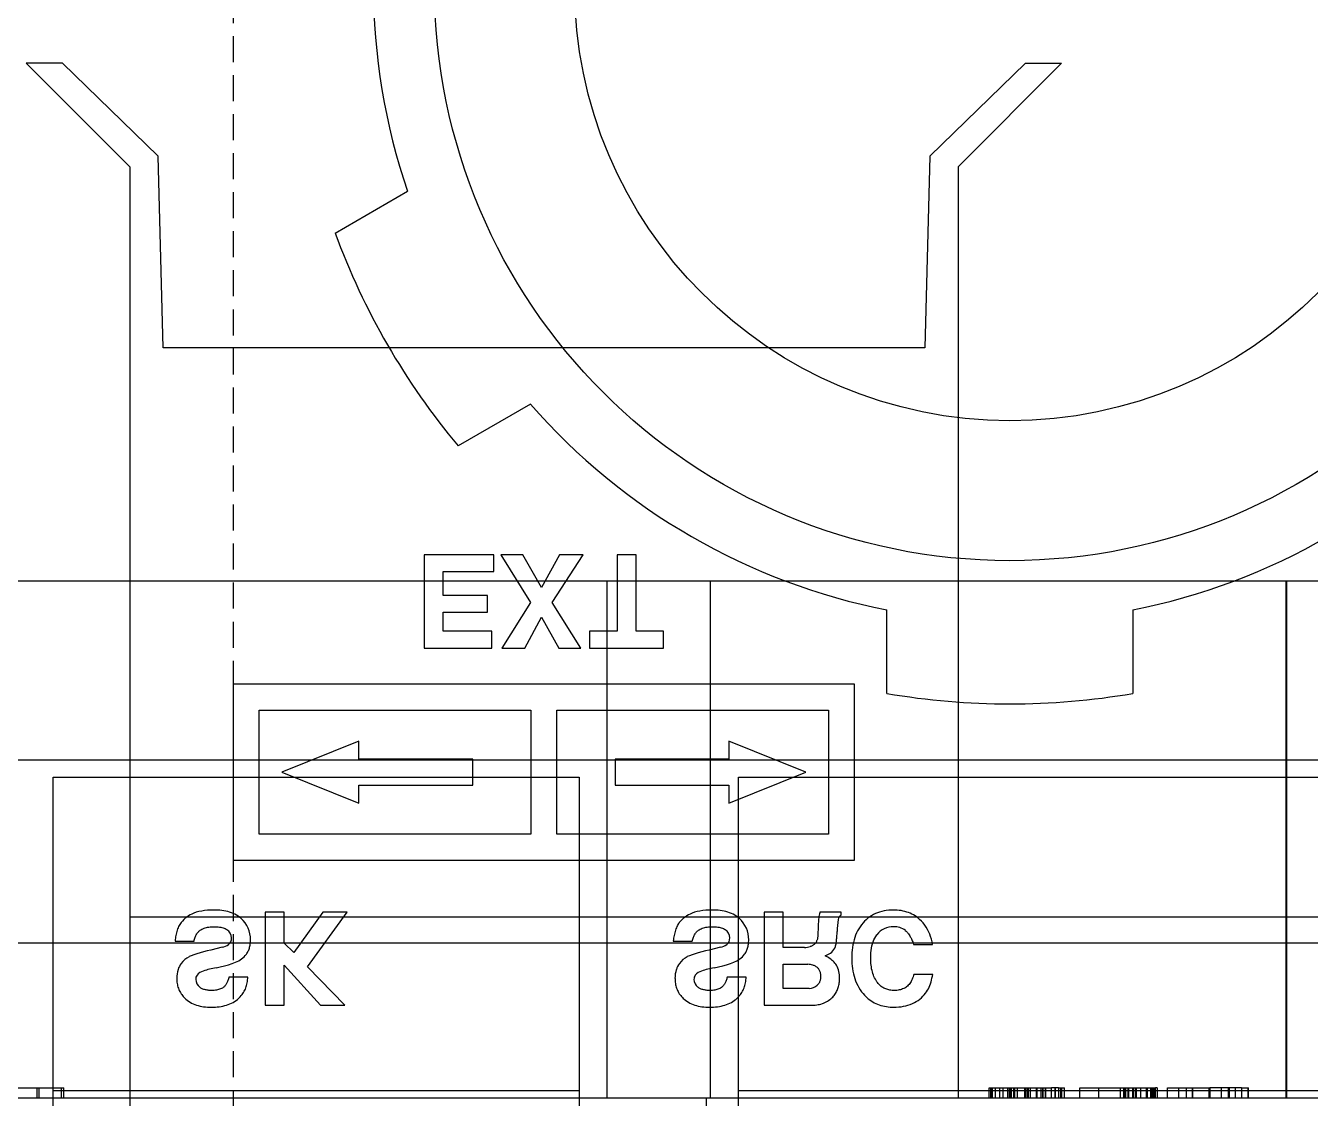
# Model space of a CAD drawing. Extents: x 0 to 171, y 0 to 233.
# Drawn here: x 81.51 to 106.18, y 25.85 to 46.46 of the extents above; entities that cross this region are included whole.
import ezdxf

# ---------------------------------------------------------------- set-up
doc = ezdxf.new("R2010")
doc.units = 0
doc.linetypes.add('DASHED', pattern=[0.75, 0.5, -0.25])
doc.layers.add('-15N-THT. THIẾT BỊ ĐÓNG MỞ', color=40, linetype='CONTINUOUS')

# ---------------------------------------------------------------- blocks, each defined once
blk = doc.blocks.new('06 - N - SC VSD CHIẾU TRÊN ATV630U75~D11N4')
at = {"layer": '-15N-THT. THIẾT BỊ ĐÓNG MỞ', "color": 6, "linetype": 'DASHED'}
blk.add_line((0, 0), (0, -233), dxfattribs=at)
at = {"layer": '-15N-THT. THIẾT BỊ ĐÓNG MỞ'}
for p, q in [((-3.977, -187.271), (-1.988, -189.26)), ((-3.281, -187.271), (-3.977, -187.271)), ((-3.977, -187.271), (-3.977, -187.271)), ((-1.444, -189.06), (-3.281, -187.271)), ((-3.281, -187.271), (-3.281, -187.271)), ((15.212, -187.271), (13.375, -189.06)), ((13.919, -189.26), (15.908, -187.271)), ((15.212, -187.271), (15.908, -187.271)), ((15.212, -187.271), (15.212, -187.271)), ((15.908, -187.271), (15.908, -187.271)), ((-1.348, -192.74), (-1.444, -189.06)), ((-1.444, -189.06), (-1.444, -189.06)), ((13.375, -189.06), (13.279, -192.74)), ((13.375, -189.06), (13.375, -189.06)), ((-1.988, -189.26), (-1.988, -189.26)), ((-1.988, -189.26), (-1.988, -213.618)), ((13.919, -189.26), (13.919, -207.156)), ((13.919, -189.26), (13.919, -189.26)), ((1.957, -190.534), (3.347, -189.731)), ((3.347, -189.731), (3.347, -189.731)), ((1.957, -190.534), (1.957, -190.534)), ((13.279, -192.74), (-1.348, -192.74)), ((-1.348, -192.74), (-1.348, -192.74)), ((13.279, -192.74), (13.279, -192.74)), ((5.708, -193.821), (4.318, -194.624)), ((5.708, -193.821), (5.708, -193.821)), ((4.318, -194.624), (4.318, -194.624)), ((3.667, -196.717), (3.667, -198.506)), ((3.667, -196.717), (3.667, -196.717)), ((5.007, -196.717), (3.667, -196.717)), ((5.007, -197.037), (5.007, -196.717)), ((5.007, -196.717), (5.007, -196.717)), ((5.563, -196.717), (5.138, -196.717)), ((5.138, -196.717), (5.138, -196.717)), ((5.138, -196.717), (5.709, -197.629)), ((5.563, -196.717), (5.563, -196.717)), ((5.92, -197.341), (5.563, -196.717)), ((6.265, -196.717), (5.92, -197.341)), ((6.124, -197.629), (6.717, -196.717)), ((6.717, -196.717), (6.265, -196.717)), ((6.265, -196.717), (6.265, -196.717)), ((6.717, -196.717), (6.717, -196.717)), ((7.735, -196.717), (7.371, -196.717)), ((7.371, -196.717), (7.371, -196.717)), ((7.371, -196.717), (7.371, -198.185)), ((7.735, -198.185), (7.735, -196.717)), ((7.735, -196.717), (7.735, -196.717)), ((14.913, -196.828), (14.913, -196.828)), ((4.031, -197.497), (4.031, -197.037)), ((4.031, -197.037), (4.031, -197.037)), ((4.031, -197.037), (5.007, -197.037)), ((5.007, -197.037), (5.007, -197.037)), ((-39.272, -197.214), (40.757, -197.214)), ((5.92, -197.341), (5.92, -197.341)), ((7.178, -207.156), (7.178, -197.214)), ((7.178, -197.214), (7.178, -197.214)), ((9.167, -197.214), (9.167, -197.214)), ((9.167, -207.156), (9.167, -197.214)), ((20.223, -207.156), (20.223, -197.214)), ((20.231, -207.156), (20.231, -197.214)), ((4.884, -197.497), (4.031, -197.497)), ((4.031, -197.497), (4.031, -197.497)), ((4.884, -197.817), (4.884, -197.497)), ((4.884, -197.497), (4.884, -197.497)), ((4.031, -198.185), (4.031, -197.817)), ((4.031, -197.817), (4.031, -197.817)), ((4.031, -197.817), (4.884, -197.817)), ((4.884, -197.817), (4.884, -197.817)), ((5.709, -197.629), (5.16, -198.506)), ((5.709, -197.629), (5.709, -197.629)), ((6.678, -198.506), (6.124, -197.629)), ((6.124, -197.629), (6.124, -197.629)), ((12.552, -199.377), (12.552, -197.772)), ((12.552, -197.772), (12.552, -197.772)), ((17.274, -197.772), (17.274, -199.377)), ((17.274, -197.772), (17.274, -197.772)), ((5.598, -198.506), (5.92, -197.911)), ((5.92, -197.911), (5.92, -197.911)), ((5.92, -197.911), (6.25, -198.506)), ((4.965, -198.185), (4.031, -198.185)), ((4.031, -198.185), (4.031, -198.185)), ((4.965, -198.506), (4.965, -198.185)), ((4.965, -198.185), (4.965, -198.185)), ((6.842, -198.185), (6.842, -198.506)), ((6.842, -198.185), (6.842, -198.185)), ((7.371, -198.185), (6.842, -198.185)), ((7.371, -198.185), (7.371, -198.185)), ((8.264, -198.185), (7.735, -198.185)), ((7.735, -198.185), (7.735, -198.185)), ((8.264, -198.506), (8.264, -198.185)), ((8.264, -198.185), (8.264, -198.185)), ((3.667, -198.506), (3.667, -198.506)), ((3.667, -198.506), (4.965, -198.506)), ((4.965, -198.506), (4.965, -198.506)), ((5.16, -198.506), (5.16, -198.506)), ((5.16, -198.506), (5.598, -198.506)), ((5.598, -198.506), (5.598, -198.506)), ((6.25, -198.506), (6.25, -198.506)), ((6.25, -198.506), (6.678, -198.506)), ((6.678, -198.506), (6.678, -198.506)), ((6.842, -198.506), (6.842, -198.506)), ((6.842, -198.506), (8.264, -198.506)), ((8.264, -198.506), (8.264, -198.506)), ((0, -199.202), (0, -202.582)), ((0, -199.202), (0, -199.202)), ((11.931, -199.202), (0, -199.202)), ((11.931, -202.582), (11.931, -199.202)), ((11.931, -199.202), (11.931, -199.202)), ((12.552, -199.377), (12.552, -199.377)), ((14.913, -199.581), (14.913, -199.581)), ((17.274, -199.377), (17.274, -199.377)), ((0.497, -199.699), (5.717, -199.699)), ((0.497, -202.085), (0.497, -199.699)), ((0.497, -199.699), (0.497, -199.699)), ((5.717, -199.699), (5.717, -202.085)), ((5.717, -199.699), (5.717, -199.699)), ((6.214, -199.699), (11.434, -199.699)), ((6.214, -202.085), (6.214, -199.699)), ((6.214, -199.699), (6.214, -199.699)), ((11.434, -199.699), (11.434, -202.085)), ((11.434, -199.699), (11.434, -199.699)), ((2.411, -200.296), (0.935, -200.892)), ((2.411, -200.644), (2.411, -200.296)), ((2.411, -200.296), (2.411, -200.296)), ((10.996, -200.892), (9.52, -200.296)), ((9.52, -200.296), (9.52, -200.296)), ((9.52, -200.296), (9.52, -200.644)), ((-38.814, -200.653), (31.895, -200.653)), ((4.598, -200.644), (2.411, -200.644)), ((2.411, -200.644), (2.411, -200.644)), ((4.598, -201.141), (4.598, -200.644)), ((4.598, -200.644), (4.598, -200.644)), ((7.332, -200.644), (7.332, -201.141)), ((7.332, -200.644), (7.332, -200.644)), ((9.52, -200.644), (7.332, -200.644)), ((9.52, -200.644), (9.52, -200.644)), ((-3.46, -217.492), (-3.46, -200.986)), ((-3.46, -200.986), (6.641, -200.986)), ((0.935, -200.892), (0.935, -200.892)), ((0.935, -200.892), (2.411, -201.489)), ((6.641, -200.986), (6.641, -217.492)), ((9.52, -201.489), (10.996, -200.892)), ((9.704, -217.492), (9.704, -200.986)), ((9.704, -200.986), (39.504, -200.986)), ((10.996, -200.892), (10.996, -200.892)), ((2.411, -201.489), (2.411, -201.141)), ((2.411, -201.141), (2.411, -201.141)), ((2.411, -201.141), (4.598, -201.141)), ((4.598, -201.141), (4.598, -201.141)), ((7.332, -201.141), (7.332, -201.141)), ((7.332, -201.141), (9.52, -201.141)), ((9.52, -201.141), (9.52, -201.141)), ((9.52, -201.141), (9.52, -201.489)), ((2.411, -201.489), (2.411, -201.489)), ((9.52, -201.489), (9.52, -201.489)), ((5.717, -202.085), (0.497, -202.085)), ((0.497, -202.085), (0.497, -202.085)), ((5.717, -202.085), (5.717, -202.085)), ((11.434, -202.085), (6.214, -202.085)), ((6.214, -202.085), (6.214, -202.085)), ((11.434, -202.085), (11.434, -202.085)), ((0, -202.582), (0, -202.582)), ((0, -202.582), (11.931, -202.582)), ((11.931, -202.582), (11.931, -202.582)), ((-0.439, -203.54), (-0.496, -203.543)), ((-0.38, -203.539), (-0.439, -203.54)), ((-0.339, -203.54), (-0.38, -203.539)), ((-0.38, -203.539), (-0.38, -203.539)), ((-0.299, -203.541), (-0.339, -203.54)), ((9.131, -203.54), (9.073, -203.543)), ((9.19, -203.539), (9.131, -203.54)), ((9.23, -203.54), (9.19, -203.539)), ((9.19, -203.539), (9.19, -203.539)), ((9.271, -203.541), (9.23, -203.54)), ((12.632, -203.54), (12.587, -203.543)), ((12.678, -203.539), (12.632, -203.54)), ((12.716, -203.54), (12.678, -203.539)), ((12.678, -203.539), (12.678, -203.539)), ((12.753, -203.542), (12.716, -203.54)), ((-1.988, -203.676), (-1.988, -203.676)), ((51.196, -203.676), (-1.988, -203.676)), ((-1.003, -203.78), (-1.016, -203.798)), ((-1.003, -203.78), (-1.003, -203.78)), ((-0.71, -203.583), (-0.758, -203.601)), ((-0.758, -203.601), (-0.758, -203.601)), ((-0.659, -203.569), (-0.71, -203.583)), ((-0.607, -203.558), (-0.659, -203.569)), ((-0.552, -203.549), (-0.607, -203.558)), ((-0.496, -203.543), (-0.552, -203.549)), ((-0.259, -203.544), (-0.299, -203.541)), ((-0.22, -203.549), (-0.259, -203.544)), ((-0.181, -203.554), (-0.22, -203.549)), ((-0.144, -203.561), (-0.181, -203.554)), ((-0.107, -203.57), (-0.144, -203.561)), ((-0.071, -203.58), (-0.107, -203.57)), ((-0.036, -203.592), (-0.071, -203.58)), ((-0.003, -203.605), (-0.036, -203.592)), ((0.03, -203.621), (-0.003, -203.605)), ((0.061, -203.637), (0.03, -203.621)), ((0.091, -203.656), (0.061, -203.637)), ((0.119, -203.676), (0.091, -203.656)), ((0.146, -203.698), (0.119, -203.676)), ((0.146, -203.698), (0.146, -203.698)), ((0.614, -203.577), (0.614, -205.366)), ((0.614, -203.577), (0.614, -203.577)), ((0.978, -203.577), (0.614, -203.577)), ((0.978, -204.178), (0.978, -203.577)), ((0.978, -203.577), (0.978, -203.577)), ((1.717, -203.577), (1.161, -204.355)), ((1.424, -204.628), (2.189, -203.577)), ((2.189, -203.577), (1.717, -203.577)), ((1.717, -203.577), (1.717, -203.577)), ((2.189, -203.577), (2.189, -203.577)), ((8.567, -203.78), (8.553, -203.798)), ((8.567, -203.78), (8.567, -203.78)), ((8.86, -203.583), (8.812, -203.601)), ((8.812, -203.601), (8.812, -203.601)), ((8.91, -203.569), (8.86, -203.583)), ((8.963, -203.558), (8.91, -203.569)), ((9.017, -203.549), (8.963, -203.558)), ((9.073, -203.543), (9.017, -203.549)), ((9.31, -203.544), (9.271, -203.541)), ((9.35, -203.549), (9.31, -203.544)), ((9.388, -203.554), (9.35, -203.549)), ((9.426, -203.561), (9.388, -203.554)), ((9.462, -203.57), (9.426, -203.561)), ((9.498, -203.58), (9.462, -203.57)), ((9.533, -203.592), (9.498, -203.58)), ((9.567, -203.605), (9.533, -203.592)), ((9.599, -203.621), (9.567, -203.605)), ((9.63, -203.637), (9.599, -203.621)), ((9.66, -203.656), (9.63, -203.637)), ((9.689, -203.676), (9.66, -203.656)), ((9.716, -203.698), (9.689, -203.676)), ((9.716, -203.698), (9.716, -203.698)), ((10.194, -203.577), (10.194, -205.366)), ((10.194, -203.577), (10.194, -203.577)), ((10.559, -203.577), (10.194, -203.577)), ((10.559, -204.259), (10.559, -203.577)), ((10.559, -203.577), (10.559, -203.577)), ((11.237, -203.771), (11.236, -203.801)), ((11.239, -203.742), (11.237, -203.771)), ((11.242, -203.714), (11.239, -203.742)), ((11.245, -203.687), (11.242, -203.714)), ((11.248, -203.661), (11.245, -203.687)), ((11.252, -203.637), (11.248, -203.661)), ((11.257, -203.614), (11.252, -203.637)), ((11.262, -203.594), (11.257, -203.614)), ((11.268, -203.577), (11.262, -203.594)), ((11.677, -203.577), (11.268, -203.577)), ((11.268, -203.577), (11.268, -203.577)), ((11.616, -203.719), (11.616, -203.719)), ((11.677, -203.636), (11.677, -203.577)), ((11.677, -203.577), (11.677, -203.577)), ((11.677, -203.636), (11.677, -203.636)), ((12.095, -203.787), (12.066, -203.822)), ((12.125, -203.755), (12.095, -203.787)), ((12.095, -203.787), (12.095, -203.787)), ((12.156, -203.725), (12.125, -203.755)), ((12.189, -203.697), (12.156, -203.725)), ((12.223, -203.671), (12.189, -203.697)), ((12.259, -203.648), (12.223, -203.671)), ((12.296, -203.627), (12.259, -203.648)), ((12.334, -203.608), (12.296, -203.627)), ((12.373, -203.591), (12.334, -203.608)), ((12.414, -203.577), (12.373, -203.591)), ((12.456, -203.565), (12.414, -203.577)), ((12.499, -203.556), (12.456, -203.565)), ((12.542, -203.548), (12.499, -203.556)), ((12.587, -203.543), (12.542, -203.548)), ((12.791, -203.546), (12.753, -203.542)), ((12.827, -203.551), (12.791, -203.546)), ((12.863, -203.558), (12.827, -203.551)), ((12.899, -203.566), (12.863, -203.558)), ((12.933, -203.577), (12.899, -203.566)), ((12.967, -203.588), (12.933, -203.577)), ((13.001, -203.602), (12.967, -203.588)), ((13.033, -203.617), (13.001, -203.602)), ((13.064, -203.634), (13.033, -203.617)), ((13.095, -203.653), (13.064, -203.634)), ((13.124, -203.673), (13.095, -203.653)), ((13.153, -203.695), (13.124, -203.673)), ((13.18, -203.718), (13.153, -203.695)), ((13.216, -203.752), (13.18, -203.718)), ((13.18, -203.718), (13.18, -203.718)), ((13.249, -203.788), (13.216, -203.752)), ((-1.104, -204.027), (-1.108, -204.053)), ((-1.098, -204.001), (-1.104, -204.027)), ((-1.092, -203.976), (-1.098, -204.001)), ((-1.085, -203.951), (-1.092, -203.976)), ((-1.078, -203.926), (-1.085, -203.951)), ((-1.07, -203.903), (-1.078, -203.926)), ((-1.061, -203.88), (-1.07, -203.903)), ((-1.051, -203.858), (-1.061, -203.88)), ((-1.04, -203.837), (-1.051, -203.858)), ((-1.028, -203.817), (-1.04, -203.837)), ((-1.016, -203.798), (-1.028, -203.817)), ((-0.726, -204.045), (-0.719, -204.028)), ((-0.719, -204.028), (-0.71, -204.013)), ((-0.71, -204.013), (-0.702, -203.998)), ((-0.702, -203.998), (-0.692, -203.984)), ((-0.692, -203.984), (-0.682, -203.971)), ((-0.682, -203.971), (-0.671, -203.958)), ((-0.671, -203.958), (-0.66, -203.947)), ((-0.66, -203.947), (-0.647, -203.937)), ((-0.647, -203.937), (-0.635, -203.927)), ((-0.635, -203.927), (-0.622, -203.919)), ((-0.622, -203.919), (-0.603, -203.908)), ((-0.622, -203.919), (-0.622, -203.919)), ((-0.603, -203.908), (-0.582, -203.899)), ((-0.582, -203.899), (-0.561, -203.89)), ((-0.561, -203.89), (-0.539, -203.883)), ((-0.539, -203.883), (-0.516, -203.876)), ((-0.516, -203.876), (-0.492, -203.871)), ((-0.492, -203.871), (-0.468, -203.867)), ((-0.468, -203.867), (-0.442, -203.864)), ((-0.442, -203.864), (-0.416, -203.861)), ((-0.416, -203.861), (-0.39, -203.86)), ((-0.39, -203.86), (-0.363, -203.86)), ((-0.363, -203.86), (-0.363, -203.86)), ((-0.363, -203.86), (-0.337, -203.86)), ((-0.337, -203.86), (-0.312, -203.861)), ((-0.312, -203.861), (-0.288, -203.863)), ((-0.288, -203.863), (-0.264, -203.866)), ((-0.264, -203.866), (-0.24, -203.87)), ((-0.24, -203.87), (-0.218, -203.876)), ((-0.218, -203.876), (-0.196, -203.882)), ((-0.196, -203.882), (-0.176, -203.889)), ((-0.176, -203.889), (-0.156, -203.897)), ((-0.156, -203.897), (-0.138, -203.907)), ((-0.138, -203.907), (-0.121, -203.917)), ((-0.121, -203.917), (-0.121, -203.917)), ((8.466, -204.027), (8.461, -204.053)), ((8.471, -204.001), (8.466, -204.027)), ((8.477, -203.976), (8.471, -204.001)), ((8.484, -203.951), (8.477, -203.976)), ((8.491, -203.926), (8.484, -203.951)), ((8.5, -203.903), (8.491, -203.926)), ((8.509, -203.88), (8.5, -203.903)), ((8.519, -203.858), (8.509, -203.88)), ((8.529, -203.837), (8.519, -203.858)), ((8.541, -203.817), (8.529, -203.837)), ((8.553, -203.798), (8.541, -203.817)), ((8.843, -204.045), (8.851, -204.028)), ((8.851, -204.028), (8.859, -204.013)), ((8.859, -204.013), (8.868, -203.998)), ((8.868, -203.998), (8.877, -203.984)), ((8.877, -203.984), (8.887, -203.971)), ((8.887, -203.971), (8.898, -203.958)), ((8.898, -203.958), (8.91, -203.947)), ((8.91, -203.947), (8.922, -203.937)), ((8.922, -203.937), (8.934, -203.927)), ((8.934, -203.927), (8.948, -203.919)), ((8.948, -203.919), (8.967, -203.908)), ((8.948, -203.919), (8.948, -203.919)), ((8.967, -203.908), (8.987, -203.899)), ((8.987, -203.899), (9.008, -203.89)), ((9.008, -203.89), (9.031, -203.883)), ((9.031, -203.883), (9.054, -203.876)), ((9.054, -203.876), (9.077, -203.871)), ((9.077, -203.871), (9.102, -203.867)), ((9.102, -203.867), (9.127, -203.864)), ((9.127, -203.864), (9.153, -203.861)), ((9.153, -203.861), (9.179, -203.86)), ((9.179, -203.86), (9.207, -203.86)), ((9.207, -203.86), (9.207, -203.86)), ((9.207, -203.86), (9.232, -203.86)), ((9.232, -203.86), (9.257, -203.861)), ((9.257, -203.861), (9.282, -203.863)), ((9.282, -203.863), (9.306, -203.866)), ((9.306, -203.866), (9.329, -203.87)), ((9.329, -203.87), (9.351, -203.876)), ((9.351, -203.876), (9.373, -203.882)), ((9.373, -203.882), (9.394, -203.889)), ((9.394, -203.889), (9.413, -203.897)), ((9.413, -203.897), (9.431, -203.907)), ((9.431, -203.907), (9.448, -203.917)), ((9.448, -203.917), (9.448, -203.917)), ((11.227, -204.027), (11.226, -204.042)), ((11.228, -204.013), (11.227, -204.027)), ((11.233, -203.862), (11.228, -204.013)), ((11.228, -204.013), (11.228, -204.013)), ((11.234, -203.831), (11.233, -203.862)), ((11.233, -203.862), (11.233, -203.862)), ((11.236, -203.801), (11.234, -203.831)), ((11.592, -204.053), (11.594, -204.029)), ((11.594, -204.029), (11.595, -204.004)), ((11.595, -204.004), (11.596, -203.979)), ((11.596, -203.979), (11.597, -203.953)), ((11.597, -203.953), (11.597, -203.953)), ((11.952, -204.023), (11.936, -204.068)), ((11.971, -203.98), (11.952, -204.023)), ((11.991, -203.938), (11.971, -203.98)), ((12.014, -203.898), (11.991, -203.938)), ((12.039, -203.859), (12.014, -203.898)), ((12.066, -203.822), (12.039, -203.859)), ((12.34, -204.045), (12.361, -204.015)), ((12.361, -204.015), (12.361, -204.015)), ((12.682, -203.86), (12.682, -203.86)), ((12.907, -203.933), (12.907, -203.933)), ((12.907, -203.933), (12.92, -203.944)), ((12.92, -203.944), (12.933, -203.956)), ((12.933, -203.956), (12.946, -203.969)), ((12.946, -203.969), (12.958, -203.983)), ((12.958, -203.983), (12.97, -203.999)), ((12.97, -203.999), (12.982, -204.015)), ((12.982, -204.015), (12.993, -204.033)), ((12.993, -204.033), (13.003, -204.051)), ((13.279, -203.827), (13.249, -203.788)), ((13.307, -203.867), (13.279, -203.827)), ((13.333, -203.91), (13.307, -203.867)), ((13.355, -203.954), (13.333, -203.91)), ((13.375, -204), (13.355, -203.954)), ((13.393, -204.048), (13.375, -204)), ((55.67, -204.173), (-55.67, -204.173)), ((-1.116, -204.108), (-1.118, -204.136)), ((-1.118, -204.136), (-0.754, -204.136)), ((-1.118, -204.136), (-1.118, -204.136)), ((-1.112, -204.08), (-1.116, -204.108)), ((-1.108, -204.053), (-1.112, -204.08)), ((-0.754, -204.136), (-0.75, -204.116)), ((-0.754, -204.136), (-0.754, -204.136)), ((-0.75, -204.116), (-0.745, -204.098)), ((-0.745, -204.098), (-0.739, -204.079)), ((-0.739, -204.079), (-0.733, -204.062)), ((-0.733, -204.062), (-0.726, -204.045)), ((-0.214, -204.255), (-0.432, -204.309)), ((-0.214, -204.255), (-0.214, -204.255)), ((-0.092, -204.204), (-0.092, -204.204)), ((-0.035, -204.076), (-0.035, -204.076)), ((0.303, -204.29), (0.309, -204.272)), ((0.309, -204.272), (0.314, -204.254)), ((0.314, -204.254), (0.318, -204.235)), ((0.318, -204.235), (0.322, -204.215)), ((0.322, -204.215), (0.325, -204.195)), ((0.325, -204.195), (0.327, -204.175)), ((0.327, -204.175), (0.328, -204.155)), ((0.328, -204.155), (0.329, -204.134)), ((0.329, -204.134), (0.33, -204.114)), ((0.33, -204.114), (0.33, -204.114)), ((1.161, -204.355), (0.978, -204.178)), ((0.978, -204.178), (0.978, -204.178)), ((8.454, -204.108), (8.451, -204.136)), ((8.451, -204.136), (8.815, -204.136)), ((8.451, -204.136), (8.451, -204.136)), ((8.457, -204.08), (8.454, -204.108)), ((8.461, -204.053), (8.457, -204.08)), ((8.815, -204.136), (8.82, -204.116)), ((8.815, -204.136), (8.815, -204.136)), ((8.82, -204.116), (8.825, -204.098)), ((8.825, -204.098), (8.83, -204.079)), ((8.83, -204.079), (8.836, -204.062)), ((8.836, -204.062), (8.843, -204.045)), ((9.356, -204.255), (9.137, -204.309)), ((9.356, -204.255), (9.356, -204.255)), ((9.477, -204.204), (9.477, -204.204)), ((9.535, -204.076), (9.535, -204.076)), ((9.872, -204.29), (9.878, -204.272)), ((9.878, -204.272), (9.883, -204.254)), ((9.883, -204.254), (9.887, -204.235)), ((9.887, -204.235), (9.891, -204.215)), ((9.891, -204.215), (9.894, -204.195)), ((9.894, -204.195), (9.896, -204.175)), ((9.896, -204.175), (9.898, -204.155)), ((9.898, -204.155), (9.899, -204.134)), ((9.899, -204.134), (9.899, -204.114)), ((9.899, -204.114), (9.899, -204.114)), ((10.969, -204.259), (10.559, -204.259)), ((10.559, -204.259), (10.559, -204.259)), ((10.969, -204.259), (10.969, -204.259)), ((11.092, -204.237), (11.08, -204.241)), ((11.08, -204.241), (11.08, -204.241)), ((11.103, -204.233), (11.092, -204.237)), ((11.115, -204.228), (11.103, -204.233)), ((11.126, -204.222), (11.115, -204.228)), ((11.136, -204.216), (11.126, -204.222)), ((11.146, -204.209), (11.136, -204.216)), ((11.155, -204.202), (11.146, -204.209)), ((11.164, -204.194), (11.155, -204.202)), ((11.172, -204.186), (11.164, -204.194)), ((11.18, -204.177), (11.172, -204.186)), ((11.187, -204.167), (11.18, -204.177)), ((11.193, -204.157), (11.187, -204.167)), ((11.199, -204.146), (11.193, -204.157)), ((11.204, -204.134), (11.199, -204.146)), ((11.209, -204.122), (11.204, -204.134)), ((11.213, -204.11), (11.209, -204.122)), ((11.217, -204.097), (11.213, -204.11)), ((11.22, -204.084), (11.217, -204.097)), ((11.223, -204.07), (11.22, -204.084)), ((11.225, -204.056), (11.223, -204.07)), ((11.226, -204.042), (11.225, -204.056)), ((11.551, -204.269), (11.557, -204.256)), ((11.551, -204.269), (11.551, -204.269)), ((11.557, -204.256), (11.563, -204.242)), ((11.563, -204.242), (11.568, -204.225)), ((11.568, -204.225), (11.572, -204.207)), ((11.572, -204.207), (11.576, -204.188)), ((11.576, -204.188), (11.58, -204.168)), ((11.58, -204.168), (11.583, -204.146)), ((11.583, -204.146), (11.585, -204.124)), ((11.585, -204.124), (11.588, -204.101)), ((11.588, -204.101), (11.59, -204.077)), ((11.59, -204.077), (11.592, -204.053)), ((11.892, -204.257), (11.886, -204.307)), ((11.9, -204.208), (11.892, -204.257)), ((11.91, -204.16), (11.9, -204.208)), ((11.922, -204.113), (11.91, -204.16)), ((11.936, -204.068), (11.922, -204.113)), ((12.251, -204.318), (12.257, -204.273)), ((12.257, -204.273), (12.266, -204.23)), ((12.266, -204.23), (12.276, -204.189)), ((12.276, -204.189), (12.289, -204.15)), ((12.289, -204.15), (12.304, -204.112)), ((12.304, -204.112), (12.321, -204.077)), ((12.321, -204.077), (12.34, -204.045)), ((13.003, -204.051), (13.013, -204.07)), ((13.013, -204.07), (13.023, -204.09)), ((13.023, -204.09), (13.032, -204.11)), ((13.032, -204.11), (13.041, -204.132)), ((13.041, -204.132), (13.05, -204.153)), ((13.05, -204.153), (13.058, -204.176)), ((13.058, -204.176), (13.065, -204.199)), ((13.065, -204.199), (13.065, -204.199)), ((13.065, -204.199), (13.43, -204.199)), ((13.407, -204.097), (13.393, -204.048)), ((13.42, -204.147), (13.407, -204.097)), ((13.43, -204.199), (13.42, -204.147)), ((13.43, -204.199), (13.43, -204.199)), ((-0.808, -204.416), (-0.849, -204.435)), ((-0.849, -204.435), (-0.849, -204.435)), ((-0.757, -204.397), (-0.808, -204.416)), ((-0.7, -204.378), (-0.757, -204.397)), ((-0.638, -204.36), (-0.7, -204.378)), ((-0.572, -204.343), (-0.638, -204.36)), ((-0.503, -204.326), (-0.572, -204.343)), ((-0.432, -204.309), (-0.503, -204.326)), ((-0.432, -204.309), (-0.432, -204.309)), ((0.044, -204.541), (0.105, -204.512)), ((0.105, -204.512), (0.158, -204.479)), ((0.158, -204.479), (0.158, -204.479)), ((0.251, -204.389), (0.262, -204.374)), ((0.251, -204.389), (0.251, -204.389)), ((0.262, -204.374), (0.271, -204.358)), ((0.271, -204.358), (0.28, -204.342)), ((0.28, -204.342), (0.289, -204.325)), ((0.289, -204.325), (0.296, -204.308)), ((0.296, -204.308), (0.303, -204.29)), ((1.161, -204.355), (1.161, -204.355)), ((8.762, -204.416), (8.72, -204.435)), ((8.72, -204.435), (8.72, -204.435)), ((8.812, -204.397), (8.762, -204.416)), ((8.869, -204.378), (8.812, -204.397)), ((8.931, -204.36), (8.869, -204.378)), ((8.997, -204.343), (8.931, -204.36)), ((9.066, -204.326), (8.997, -204.343)), ((9.137, -204.309), (9.066, -204.326)), ((9.137, -204.309), (9.137, -204.309)), ((9.614, -204.541), (9.674, -204.512)), ((9.674, -204.512), (9.727, -204.479)), ((9.727, -204.479), (9.727, -204.479)), ((9.821, -204.389), (9.831, -204.374)), ((9.821, -204.389), (9.821, -204.389)), ((9.831, -204.374), (9.841, -204.358)), ((9.841, -204.358), (9.85, -204.342)), ((9.85, -204.342), (9.858, -204.325)), ((9.858, -204.325), (9.865, -204.308)), ((9.865, -204.308), (9.872, -204.29)), ((11.393, -204.432), (11.368, -204.42)), ((11.368, -204.42), (11.368, -204.42)), ((11.417, -204.446), (11.393, -204.432)), ((11.44, -204.46), (11.417, -204.446)), ((11.462, -204.474), (11.44, -204.46)), ((11.483, -204.49), (11.462, -204.474)), ((11.467, -204.369), (11.467, -204.369)), ((11.503, -204.506), (11.483, -204.49)), ((11.522, -204.523), (11.503, -204.506)), ((11.539, -204.54), (11.522, -204.523)), ((11.879, -204.408), (11.878, -204.46)), ((11.878, -204.46), (11.878, -204.46)), ((11.878, -204.46), (11.879, -204.512)), ((11.882, -204.357), (11.879, -204.408)), ((11.879, -204.512), (11.882, -204.564)), ((11.886, -204.307), (11.882, -204.357)), ((12.243, -204.459), (12.244, -204.411)), ((12.243, -204.495), (12.243, -204.459)), ((12.243, -204.459), (12.243, -204.459)), ((12.245, -204.53), (12.243, -204.495)), ((12.244, -204.411), (12.246, -204.364)), ((12.246, -204.364), (12.251, -204.318)), ((-1.06, -204.683), (-1.06, -204.683)), ((-1.002, -204.564), (-1.002, -204.564)), ((-0.578, -204.712), (-0.578, -204.712)), ((-0.331, -204.65), (-0.249, -204.632)), ((-0.331, -204.65), (-0.331, -204.65)), ((-0.249, -204.632), (-0.17, -204.613)), ((-0.17, -204.613), (-0.094, -204.592)), ((-0.094, -204.592), (-0.022, -204.568)), ((-0.022, -204.568), (0.044, -204.541)), ((0.978, -205.366), (0.978, -204.598)), ((0.978, -204.598), (0.978, -204.598)), ((0.978, -204.598), (1.678, -205.366)), ((2.142, -205.366), (1.424, -204.628)), ((1.424, -204.628), (1.424, -204.628)), ((8.509, -204.683), (8.509, -204.683)), ((8.567, -204.564), (8.567, -204.564)), ((8.991, -204.712), (8.991, -204.712)), ((9.238, -204.65), (9.32, -204.632)), ((9.238, -204.65), (9.238, -204.65)), ((9.32, -204.632), (9.399, -204.613)), ((9.399, -204.613), (9.475, -204.592)), ((9.475, -204.592), (9.547, -204.568)), ((9.547, -204.568), (9.614, -204.541)), ((10.559, -204.58), (11.034, -204.58)), ((10.559, -205.045), (10.559, -204.58)), ((10.559, -204.58), (10.559, -204.58)), ((11.034, -204.58), (11.034, -204.58)), ((11.132, -204.597), (11.147, -204.601)), ((11.132, -204.597), (11.132, -204.597)), ((11.147, -204.601), (11.161, -204.607)), ((11.161, -204.607), (11.175, -204.614)), ((11.175, -204.614), (11.187, -204.621)), ((11.187, -204.621), (11.199, -204.629)), ((11.199, -204.629), (11.211, -204.638)), ((11.211, -204.638), (11.221, -204.647)), ((11.221, -204.647), (11.231, -204.657)), ((11.231, -204.657), (11.24, -204.669)), ((11.24, -204.669), (11.248, -204.68)), ((11.248, -204.68), (11.255, -204.693)), ((11.255, -204.693), (11.261, -204.706)), ((11.261, -204.706), (11.266, -204.72)), ((11.266, -204.72), (11.271, -204.735)), ((11.271, -204.735), (11.274, -204.75)), ((11.274, -204.75), (11.277, -204.766)), ((11.277, -204.766), (11.279, -204.783)), ((11.555, -204.558), (11.539, -204.54)), ((11.57, -204.577), (11.555, -204.558)), ((11.583, -204.597), (11.57, -204.577)), ((11.583, -204.597), (11.583, -204.597)), ((11.882, -204.564), (11.886, -204.615)), ((11.886, -204.615), (11.892, -204.665)), ((11.892, -204.665), (11.9, -204.715)), ((11.9, -204.715), (11.911, -204.763)), ((11.911, -204.763), (11.923, -204.811)), ((12.247, -204.565), (12.245, -204.53)), ((12.25, -204.599), (12.247, -204.565)), ((12.255, -204.633), (12.25, -204.599)), ((12.26, -204.666), (12.255, -204.633)), ((12.267, -204.698), (12.26, -204.666)), ((12.275, -204.729), (12.267, -204.698)), ((12.284, -204.759), (12.275, -204.729)), ((12.294, -204.788), (12.284, -204.759)), ((-1.086, -204.852), (-1.086, -204.852)), ((-1.086, -204.852), (-1.085, -204.877)), ((-1.085, -204.877), (-1.084, -204.902)), ((-1.084, -204.902), (-1.082, -204.926)), ((-1.082, -204.926), (-1.078, -204.95)), ((-1.078, -204.95), (-1.074, -204.974)), ((-1.074, -204.974), (-1.069, -204.997)), ((-1.069, -204.997), (-1.063, -205.02)), ((-1.063, -205.02), (-1.055, -205.042)), ((-0.721, -204.871), (-0.721, -204.871)), ((-0.696, -204.79), (-0.696, -204.79)), ((-0.184, -205.019), (-0.195, -205.027)), ((-0.174, -205.01), (-0.184, -205.019)), ((-0.164, -205), (-0.174, -205.01)), ((-0.155, -204.989), (-0.164, -205)), ((-0.146, -204.978), (-0.155, -204.989)), ((-0.137, -204.965), (-0.146, -204.978)), ((-0.129, -204.952), (-0.137, -204.965)), ((-0.122, -204.939), (-0.129, -204.952)), ((-0.115, -204.924), (-0.122, -204.939)), ((-0.109, -204.909), (-0.115, -204.924)), ((-0.103, -204.894), (-0.109, -204.909)), ((-0.097, -204.878), (-0.103, -204.894)), ((-0.092, -204.861), (-0.097, -204.878)), ((-0.088, -204.844), (-0.092, -204.861)), ((-0.083, -204.827), (-0.088, -204.844)), ((0.281, -204.827), (-0.083, -204.827)), ((-0.083, -204.827), (-0.083, -204.827)), ((0.241, -205.034), (0.249, -205.011)), ((0.249, -205.011), (0.255, -204.987)), ((0.255, -204.987), (0.261, -204.962)), ((0.261, -204.962), (0.267, -204.936)), ((0.267, -204.936), (0.271, -204.91)), ((0.271, -204.91), (0.275, -204.883)), ((0.275, -204.883), (0.278, -204.855)), ((0.278, -204.855), (0.281, -204.827)), ((0.281, -204.827), (0.281, -204.827)), ((8.484, -204.852), (8.484, -204.852)), ((8.484, -204.852), (8.484, -204.877)), ((8.484, -204.877), (8.485, -204.902)), ((8.485, -204.902), (8.488, -204.926)), ((8.488, -204.926), (8.491, -204.95)), ((8.491, -204.95), (8.495, -204.974)), ((8.495, -204.974), (8.501, -204.997)), ((8.501, -204.997), (8.507, -205.02)), ((8.507, -205.02), (8.514, -205.042)), ((8.848, -204.871), (8.848, -204.871)), ((8.873, -204.79), (8.873, -204.79)), ((9.385, -205.019), (9.374, -205.027)), ((9.395, -205.01), (9.385, -205.019)), ((9.405, -205), (9.395, -205.01)), ((9.415, -204.989), (9.405, -205)), ((9.424, -204.978), (9.415, -204.989)), ((9.432, -204.965), (9.424, -204.978)), ((9.44, -204.952), (9.432, -204.965)), ((9.447, -204.939), (9.44, -204.952)), ((9.454, -204.924), (9.447, -204.939)), ((9.461, -204.909), (9.454, -204.924)), ((9.467, -204.894), (9.461, -204.909)), ((9.472, -204.878), (9.467, -204.894)), ((9.477, -204.861), (9.472, -204.878)), ((9.482, -204.844), (9.477, -204.861)), ((9.486, -204.827), (9.482, -204.844)), ((9.85, -204.827), (9.486, -204.827)), ((9.486, -204.827), (9.486, -204.827)), ((9.81, -205.034), (9.818, -205.011)), ((9.818, -205.011), (9.825, -204.987)), ((9.825, -204.987), (9.831, -204.962)), ((9.831, -204.962), (9.836, -204.936)), ((9.836, -204.936), (9.841, -204.91)), ((9.841, -204.91), (9.845, -204.883)), ((9.845, -204.883), (9.848, -204.855)), ((9.848, -204.855), (9.85, -204.827)), ((9.85, -204.827), (9.85, -204.827)), ((11.221, -204.977), (11.212, -204.985)), ((11.212, -204.985), (11.212, -204.985)), ((11.229, -204.969), (11.221, -204.977)), ((11.237, -204.959), (11.229, -204.969)), ((11.244, -204.95), (11.237, -204.959)), ((11.25, -204.94), (11.244, -204.95)), ((11.256, -204.929), (11.25, -204.94)), ((11.261, -204.918), (11.256, -204.929)), ((11.266, -204.906), (11.261, -204.918)), ((11.27, -204.895), (11.266, -204.906)), ((11.273, -204.882), (11.27, -204.895)), ((11.276, -204.87), (11.273, -204.882)), ((11.278, -204.857), (11.276, -204.87)), ((11.279, -204.843), (11.278, -204.857)), ((11.279, -204.783), (11.28, -204.799)), ((11.28, -204.83), (11.279, -204.843)), ((11.28, -204.799), (11.28, -204.816)), ((11.28, -204.816), (11.28, -204.83)), ((11.28, -204.816), (11.28, -204.816)), ((11.62, -205.027), (11.626, -205.006)), ((11.626, -205.006), (11.631, -204.984)), ((11.631, -204.984), (11.635, -204.962)), ((11.635, -204.962), (11.639, -204.94)), ((11.639, -204.94), (11.642, -204.918)), ((11.642, -204.918), (11.643, -204.895)), ((11.643, -204.895), (11.645, -204.872)), ((11.645, -204.872), (11.645, -204.849)), ((11.645, -204.849), (11.645, -204.849)), ((11.923, -204.811), (11.937, -204.857)), ((11.937, -204.857), (11.953, -204.902)), ((11.953, -204.902), (11.972, -204.946)), ((11.972, -204.946), (11.993, -204.989)), ((11.993, -204.989), (12.015, -205.03)), ((12.305, -204.816), (12.294, -204.788)), ((12.317, -204.843), (12.305, -204.816)), ((12.331, -204.869), (12.317, -204.843)), ((12.345, -204.893), (12.331, -204.869)), ((12.361, -204.917), (12.345, -204.893)), ((12.373, -204.934), (12.361, -204.917)), ((12.361, -204.917), (12.361, -204.917)), ((12.386, -204.95), (12.373, -204.934)), ((12.4, -204.965), (12.386, -204.95)), ((12.415, -204.98), (12.4, -204.965)), ((12.43, -204.993), (12.415, -204.98)), ((12.445, -205.006), (12.43, -204.993)), ((12.461, -205.018), (12.445, -205.006)), ((12.478, -205.029), (12.461, -205.018)), ((12.931, -205.014), (12.914, -205.026)), ((12.948, -205), (12.931, -205.014)), ((12.963, -204.985), (12.948, -205)), ((12.978, -204.968), (12.963, -204.985)), ((12.992, -204.951), (12.978, -204.968)), ((13.005, -204.932), (12.992, -204.951)), ((13.017, -204.912), (13.005, -204.932)), ((13.028, -204.891), (13.017, -204.912)), ((13.038, -204.869), (13.028, -204.891)), ((13.047, -204.847), (13.038, -204.869)), ((13.055, -204.823), (13.047, -204.847)), ((13.062, -204.799), (13.055, -204.823)), ((13.069, -204.775), (13.062, -204.799)), ((13.433, -204.775), (13.069, -204.775)), ((13.069, -204.775), (13.069, -204.775)), ((13.349, -205.051), (13.364, -205.02)), ((13.364, -205.02), (13.377, -204.988)), ((13.377, -204.988), (13.39, -204.955)), ((13.39, -204.955), (13.401, -204.92)), ((13.401, -204.92), (13.41, -204.885)), ((13.41, -204.885), (13.419, -204.849)), ((13.419, -204.849), (13.427, -204.812)), ((13.427, -204.812), (13.433, -204.775)), ((13.433, -204.775), (13.433, -204.775)), ((-1.055, -205.042), (-1.047, -205.064)), ((-1.047, -205.064), (-1.038, -205.085)), ((-1.038, -205.085), (-1.027, -205.106)), ((-1.027, -205.106), (-1.016, -205.126)), ((-1.016, -205.126), (-1.004, -205.146)), ((-1.004, -205.146), (-0.99, -205.165)), ((-0.99, -205.165), (-0.976, -205.184)), ((-0.976, -205.184), (-0.961, -205.202)), ((-0.961, -205.202), (-0.944, -205.219)), ((-0.944, -205.219), (-0.927, -205.236)), ((-0.927, -205.236), (-0.91, -205.252)), ((-0.91, -205.252), (-0.91, -205.252)), ((-0.91, -205.252), (-0.884, -205.273)), ((-0.634, -205.029), (-0.645, -205.021)), ((-0.645, -205.021), (-0.645, -205.021)), ((-0.622, -205.037), (-0.634, -205.029)), ((-0.609, -205.045), (-0.622, -205.037)), ((-0.596, -205.051), (-0.609, -205.045)), ((-0.582, -205.057), (-0.596, -205.051)), ((-0.567, -205.063), (-0.582, -205.057)), ((-0.551, -205.067), (-0.567, -205.063)), ((-0.535, -205.071), (-0.551, -205.067)), ((-0.519, -205.075), (-0.535, -205.071)), ((-0.502, -205.078), (-0.519, -205.075)), ((-0.485, -205.08), (-0.502, -205.078)), ((-0.467, -205.082), (-0.485, -205.08)), ((-0.449, -205.083), (-0.467, -205.082)), ((-0.43, -205.084), (-0.449, -205.083)), ((-0.411, -205.084), (-0.43, -205.084)), ((-0.388, -205.084), (-0.411, -205.084)), ((-0.411, -205.084), (-0.411, -205.084)), ((-0.366, -205.083), (-0.388, -205.084)), ((-0.344, -205.08), (-0.366, -205.083)), ((-0.322, -205.077), (-0.344, -205.08)), ((-0.302, -205.073), (-0.322, -205.077)), ((-0.282, -205.068), (-0.302, -205.073)), ((-0.262, -205.062), (-0.282, -205.068)), ((-0.244, -205.055), (-0.262, -205.062)), ((-0.227, -205.046), (-0.244, -205.055)), ((-0.21, -205.037), (-0.227, -205.046)), ((-0.195, -205.027), (-0.21, -205.037)), ((-0.195, -205.027), (-0.195, -205.027)), ((0.053, -205.278), (0.079, -205.258)), ((0.079, -205.258), (0.079, -205.258)), ((0.212, -205.098), (0.222, -205.078)), ((0.212, -205.098), (0.212, -205.098)), ((0.222, -205.078), (0.232, -205.057)), ((0.232, -205.057), (0.241, -205.034)), ((8.514, -205.042), (8.522, -205.064)), ((8.522, -205.064), (8.532, -205.085)), ((8.532, -205.085), (8.542, -205.106)), ((8.542, -205.106), (8.553, -205.126)), ((8.553, -205.126), (8.566, -205.146)), ((8.566, -205.146), (8.579, -205.165)), ((8.579, -205.165), (8.594, -205.184)), ((8.594, -205.184), (8.609, -205.202)), ((8.609, -205.202), (8.625, -205.219)), ((8.625, -205.219), (8.642, -205.236)), ((8.642, -205.236), (8.66, -205.252)), ((8.66, -205.252), (8.66, -205.252)), ((8.66, -205.252), (8.685, -205.273)), ((8.936, -205.029), (8.925, -205.021)), ((8.925, -205.021), (8.925, -205.021)), ((8.948, -205.037), (8.936, -205.029)), ((8.96, -205.045), (8.948, -205.037)), ((8.974, -205.051), (8.96, -205.045)), ((8.988, -205.057), (8.974, -205.051)), ((9.003, -205.063), (8.988, -205.057)), ((9.018, -205.067), (9.003, -205.063)), ((9.034, -205.071), (9.018, -205.067)), ((9.05, -205.075), (9.034, -205.071)), ((9.067, -205.078), (9.05, -205.075)), ((9.085, -205.08), (9.067, -205.078)), ((9.103, -205.082), (9.085, -205.08)), ((9.121, -205.083), (9.103, -205.082)), ((9.139, -205.084), (9.121, -205.083)), ((9.158, -205.084), (9.139, -205.084)), ((9.181, -205.084), (9.158, -205.084)), ((9.158, -205.084), (9.158, -205.084)), ((9.203, -205.083), (9.181, -205.084)), ((9.226, -205.08), (9.203, -205.083)), ((9.247, -205.077), (9.226, -205.08)), ((9.268, -205.073), (9.247, -205.077)), ((9.288, -205.068), (9.268, -205.073)), ((9.307, -205.062), (9.288, -205.068)), ((9.325, -205.055), (9.307, -205.062)), ((9.342, -205.046), (9.325, -205.055)), ((9.359, -205.037), (9.342, -205.046)), ((9.374, -205.027), (9.359, -205.037)), ((9.374, -205.027), (9.374, -205.027)), ((9.622, -205.278), (9.648, -205.258)), ((9.648, -205.258), (9.648, -205.258)), ((9.781, -205.098), (9.792, -205.078)), ((9.781, -205.098), (9.781, -205.098)), ((9.792, -205.078), (9.801, -205.057)), ((9.801, -205.057), (9.81, -205.034)), ((11.061, -205.045), (10.559, -205.045)), ((10.559, -205.045), (10.559, -205.045)), ((11.061, -205.045), (11.061, -205.045)), ((11.433, -205.277), (11.455, -205.261)), ((11.455, -205.261), (11.476, -205.244)), ((11.476, -205.244), (11.496, -205.226)), ((11.496, -205.226), (11.512, -205.211)), ((11.496, -205.226), (11.496, -205.226)), ((11.512, -205.211), (11.526, -205.195)), ((11.526, -205.195), (11.54, -205.179)), ((11.54, -205.179), (11.553, -205.161)), ((11.553, -205.161), (11.565, -205.144)), ((11.565, -205.144), (11.577, -205.126)), ((11.577, -205.126), (11.587, -205.107)), ((11.587, -205.107), (11.597, -205.087)), ((11.597, -205.087), (11.605, -205.068)), ((11.605, -205.068), (11.613, -205.047)), ((11.613, -205.047), (11.62, -205.027)), ((12.015, -205.03), (12.04, -205.07)), ((12.04, -205.07), (12.068, -205.108)), ((12.068, -205.108), (12.097, -205.145)), ((12.097, -205.145), (12.097, -205.145)), ((12.097, -205.145), (12.12, -205.172)), ((12.12, -205.172), (12.145, -205.197)), ((12.145, -205.197), (12.17, -205.221)), ((12.17, -205.221), (12.196, -205.243)), ((12.196, -205.243), (12.224, -205.265)), ((12.224, -205.265), (12.252, -205.284)), ((12.495, -205.038), (12.478, -205.029)), ((12.513, -205.047), (12.495, -205.038)), ((12.531, -205.055), (12.513, -205.047)), ((12.55, -205.062), (12.531, -205.055)), ((12.569, -205.068), (12.55, -205.062)), ((12.589, -205.073), (12.569, -205.068)), ((12.609, -205.077), (12.589, -205.073)), ((12.63, -205.08), (12.609, -205.077)), ((12.651, -205.083), (12.63, -205.08)), ((12.673, -205.084), (12.651, -205.083)), ((12.695, -205.084), (12.673, -205.084)), ((12.719, -205.084), (12.695, -205.084)), ((12.695, -205.084), (12.695, -205.084)), ((12.743, -205.082), (12.719, -205.084)), ((12.767, -205.079), (12.743, -205.082)), ((12.79, -205.075), (12.767, -205.079)), ((12.813, -205.07), (12.79, -205.075)), ((12.834, -205.064), (12.813, -205.07)), ((12.855, -205.056), (12.834, -205.064)), ((12.876, -205.047), (12.855, -205.056)), ((12.895, -205.037), (12.876, -205.047)), ((12.914, -205.026), (12.895, -205.037)), ((13.297, -205.135), (13.316, -205.109)), ((13.297, -205.135), (13.297, -205.135)), ((13.316, -205.109), (13.333, -205.081)), ((13.333, -205.081), (13.349, -205.051)), ((-0.884, -205.273), (-0.857, -205.292)), ((-0.857, -205.292), (-0.829, -205.31)), ((-0.829, -205.31), (-0.8, -205.326)), ((-0.8, -205.326), (-0.77, -205.34)), ((-0.77, -205.34), (-0.738, -205.353)), ((-0.738, -205.353), (-0.706, -205.365)), ((-0.706, -205.365), (-0.673, -205.374)), ((-0.673, -205.374), (-0.639, -205.383)), ((-0.639, -205.383), (-0.604, -205.39)), ((-0.604, -205.39), (-0.569, -205.396)), ((-0.569, -205.396), (-0.533, -205.4)), ((-0.533, -205.4), (-0.496, -205.403)), ((-0.496, -205.403), (-0.459, -205.405)), ((-0.459, -205.405), (-0.421, -205.405)), ((-0.421, -205.405), (-0.421, -205.405)), ((-0.421, -205.405), (-0.383, -205.405)), ((-0.383, -205.405), (-0.344, -205.403)), ((-0.344, -205.403), (-0.307, -205.4)), ((-0.307, -205.4), (-0.27, -205.396)), ((-0.27, -205.396), (-0.233, -205.391)), ((-0.233, -205.391), (-0.198, -205.384)), ((-0.198, -205.384), (-0.163, -205.376)), ((-0.163, -205.376), (-0.129, -205.366)), ((-0.129, -205.366), (-0.096, -205.355)), ((-0.096, -205.355), (-0.064, -205.343)), ((-0.064, -205.343), (-0.033, -205.329)), ((-0.033, -205.329), (-0.003, -205.313)), ((-0.003, -205.313), (0.026, -205.296)), ((0.026, -205.296), (0.053, -205.278)), ((0.614, -205.366), (0.614, -205.366)), ((0.614, -205.366), (0.978, -205.366)), ((0.978, -205.366), (0.978, -205.366)), ((1.678, -205.366), (1.678, -205.366)), ((1.678, -205.366), (2.142, -205.366)), ((2.142, -205.366), (2.142, -205.366)), ((8.685, -205.273), (8.712, -205.292)), ((8.712, -205.292), (8.74, -205.31)), ((8.74, -205.31), (8.769, -205.326)), ((8.769, -205.326), (8.8, -205.34)), ((8.8, -205.34), (8.831, -205.353)), ((8.831, -205.353), (8.863, -205.365)), ((8.863, -205.365), (8.896, -205.374)), ((8.896, -205.374), (8.93, -205.383)), ((8.93, -205.383), (8.965, -205.39)), ((8.965, -205.39), (9.001, -205.396)), ((9.001, -205.396), (9.037, -205.4)), ((9.037, -205.4), (9.073, -205.403)), ((9.073, -205.403), (9.111, -205.405)), ((9.111, -205.405), (9.148, -205.405)), ((9.148, -205.405), (9.148, -205.405)), ((9.148, -205.405), (9.187, -205.405)), ((9.187, -205.405), (9.225, -205.403)), ((9.225, -205.403), (9.263, -205.4)), ((9.263, -205.4), (9.3, -205.396)), ((9.3, -205.396), (9.336, -205.391)), ((9.336, -205.391), (9.372, -205.384)), ((9.372, -205.384), (9.406, -205.376)), ((9.406, -205.376), (9.44, -205.366)), ((9.44, -205.366), (9.473, -205.355)), ((9.473, -205.355), (9.506, -205.343)), ((9.506, -205.343), (9.537, -205.329)), ((9.537, -205.329), (9.566, -205.313)), ((9.566, -205.313), (9.595, -205.296)), ((9.595, -205.296), (9.622, -205.278)), ((10.194, -205.366), (10.194, -205.366)), ((10.194, -205.366), (11.12, -205.366)), ((11.12, -205.366), (11.12, -205.366)), ((11.12, -205.366), (11.149, -205.366)), ((11.149, -205.366), (11.177, -205.364)), ((11.177, -205.364), (11.205, -205.361)), ((11.205, -205.361), (11.233, -205.357)), ((11.233, -205.357), (11.26, -205.351)), ((11.26, -205.351), (11.287, -205.345)), ((11.287, -205.345), (11.313, -205.337)), ((11.313, -205.337), (11.338, -205.327)), ((11.338, -205.327), (11.363, -205.317)), ((11.363, -205.317), (11.387, -205.305)), ((11.387, -205.305), (11.411, -205.291)), ((11.411, -205.291), (11.433, -205.277)), ((12.252, -205.284), (12.281, -205.303)), ((12.281, -205.303), (12.311, -205.319)), ((12.311, -205.319), (12.342, -205.335)), ((12.342, -205.335), (12.374, -205.348)), ((12.374, -205.348), (12.406, -205.36)), ((12.406, -205.36), (12.439, -205.371)), ((12.439, -205.371), (12.473, -205.38)), ((12.473, -205.38), (12.508, -205.388)), ((12.508, -205.388), (12.543, -205.394)), ((12.543, -205.394), (12.578, -205.399)), ((12.578, -205.399), (12.614, -205.402)), ((12.614, -205.402), (12.651, -205.404)), ((12.651, -205.404), (12.687, -205.405)), ((12.687, -205.405), (12.687, -205.405)), ((13.043, -205.335), (13.043, -205.335)), ((-4.829, -206.957), (-3.255, -206.957)), ((-3.765, -207.156), (-3.765, -206.957)), ((-3.726, -207.156), (-3.726, -206.957)), ((-3.301, -207.156), (-3.301, -206.957)), ((-3.255, -207.156), (-3.255, -206.957)), ((14.516, -207.156), (14.516, -206.957)), ((14.516, -206.957), (14.548, -206.957)), ((14.548, -206.957), (14.548, -207.156)), ((14.548, -206.957), (15.713, -206.957)), ((14.548, -207.156), (14.548, -206.957)), ((14.574, -206.957), (14.574, -207.156)), ((14.632, -206.957), (14.632, -207.156)), ((14.632, -206.957), (14.632, -207.156)), ((14.725, -207.156), (14.725, -206.957)), ((14.785, -207.156), (14.785, -206.957)), ((14.876, -207.156), (14.876, -206.957)), ((14.88, -207.156), (14.88, -206.957)), ((14.913, -206.957), (14.913, -207.156)), ((14.913, -207.156), (14.913, -206.957)), ((14.938, -206.957), (14.938, -207.156)), ((14.989, -207.156), (14.989, -206.957)), ((15.012, -207.156), (15.012, -206.957)), ((15.056, -206.957), (15.056, -207.156)), ((15.202, -207.156), (15.202, -206.957)), ((15.213, -207.156), (15.213, -206.957)), ((15.223, -207.156), (15.223, -206.957)), ((15.254, -207.156), (15.254, -206.957)), ((15.271, -207.156), (15.271, -206.957)), ((15.303, -206.957), (15.303, -207.156)), ((15.421, -206.957), (15.421, -207.156)), ((15.439, -207.156), (15.439, -206.957)), ((15.513, -207.156), (15.513, -206.957)), ((15.542, -206.957), (15.542, -207.156)), ((15.551, -207.156), (15.551, -206.957)), ((15.599, -206.957), (15.599, -207.156)), ((15.599, -207.156), (15.599, -206.957)), ((15.6, -207.156), (15.6, -206.957)), ((15.713, -207.156), (15.713, -206.957)), ((15.846, -206.957), (15.713, -206.957)), ((15.78, -206.957), (15.78, -207.156)), ((15.792, -207.156), (15.792, -206.957)), ((15.846, -206.957), (15.846, -207.156)), ((15.846, -206.957), (15.915, -206.957)), ((15.885, -206.957), (15.885, -207.156)), ((15.915, -206.957), (15.964, -206.957)), ((15.915, -207.156), (15.915, -206.957)), ((15.964, -207.156), (15.964, -206.957)), ((15.964, -206.957), (15.964, -206.957)), ((15.964, -207.156), (15.964, -206.957)), ((16.259, -206.957), (16.259, -206.957)), ((16.259, -207.156), (16.259, -206.957)), ((16.259, -206.957), (17.185, -206.957)), ((16.624, -206.957), (16.624, -206.957)), ((16.624, -207.156), (16.624, -206.957)), ((17.034, -206.957), (17.034, -207.156)), ((17.099, -206.957), (17.099, -207.156)), ((17.125, -207.156), (17.125, -206.957)), ((17.145, -207.156), (17.145, -206.957)), ((17.185, -207.156), (17.185, -206.957)), ((17.185, -206.957), (17.71, -206.957)), ((17.197, -207.156), (17.197, -206.957)), ((17.277, -207.156), (17.277, -206.957)), ((17.293, -207.156), (17.293, -206.957)), ((17.298, -207.156), (17.298, -206.957)), ((17.333, -207.156), (17.333, -206.957)), ((17.345, -207.156), (17.345, -206.957)), ((17.433, -207.156), (17.433, -206.957)), ((17.532, -206.957), (17.532, -207.156)), ((17.561, -207.156), (17.561, -206.957)), ((17.616, -206.957), (17.616, -207.156)), ((17.648, -207.156), (17.648, -206.957)), ((17.662, -207.156), (17.662, -206.957)), ((17.68, -206.957), (17.68, -207.156)), ((17.71, -207.156), (17.71, -206.957)), ((17.741, -206.957), (17.71, -206.957)), ((17.71, -207.156), (17.71, -206.957)), ((17.741, -206.957), (17.741, -207.156)), ((17.741, -206.957), (17.741, -206.957)), ((17.943, -207.156), (17.943, -206.957)), ((17.943, -206.957), (18.752, -206.957)), ((18.16, -207.156), (18.16, -206.957)), ((18.162, -207.156), (18.162, -206.957)), ((18.307, -207.156), (18.307, -206.957)), ((18.425, -207.156), (18.425, -206.957)), ((18.426, -207.156), (18.426, -206.957)), ((18.742, -207.156), (18.742, -206.957)), ((18.747, -206.957), (18.747, -207.156)), ((18.752, -207.156), (18.752, -206.957)), ((19.362, -206.957), (18.752, -206.957)), ((18.759, -207.156), (18.759, -206.957)), ((18.972, -206.957), (18.972, -207.156)), ((19.108, -206.957), (19.108, -207.156)), ((19.13, -207.156), (19.13, -206.957)), ((19.134, -207.156), (19.134, -206.957)), ((19.245, -207.156), (19.245, -206.957)), ((19.362, -206.957), (19.362, -207.156)), ((19.362, -206.957), (19.498, -206.957)), ((19.494, -207.156), (19.494, -206.957)), ((19.498, -207.156), (19.498, -206.957)), ((65.906, -207.156), (-39.515, -207.156)), ((-3.46, -207.004), (6.641, -207.004)), ((-3.46, -207.156), (-3.46, -207.156)), ((-1.988, -207.156), (-1.988, -207.156)), ((6.641, -207.156), (6.641, -207.156)), ((7.178, -207.156), (7.178, -207.156)), ((7.692, -207.156), (7.692, -207.156)), ((9.087, -207.156), (9.087, -207.156)), ((9.16, -215.495), (9.087, -207.156)), ((9.167, -207.156), (9.167, -207.156)), ((9.704, -207.004), (39.504, -207.004)), ((9.704, -207.156), (9.704, -207.156)), ((13.919, -207.156), (13.919, -207.156)), ((16.259, -207.156), (16.259, -207.156)), ((16.624, -207.156), (16.624, -207.156)), ((17.741, -207.156), (17.741, -207.156))]:
    blk.add_line(p, q, dxfattribs=at)
for radius in [11.048, 8.359]:
    blk.add_circle((14.913, -185.78), radius, dxfattribs=at)
for centre, radius, start, end in [((14.913, -185.78), 12.223, 161.1385, 198.8614), ((14.913, -185.78), 13.801, 200.1489, 219.8511), ((14.913, -185.78), 12.223, 221.1385, 258.8615), ((14.913, -185.78), 12.223, 281.1385, 318.8615), ((14.913, -185.78), 13.801, 260.1489, 279.8511), ((-0.54, -204.155), 0.596, 111.4496, 140.9692), ((-0.199, -204.099), 0.529, 358.3851, 49.2463), ((9.029, -204.155), 0.596, 111.4496, 140.9692), ((9.37, -204.099), 0.529, 358.3851, 49.2463), ((13.273, -203.968), 1.676, 171.4408, 179.4876), ((11.729, -203.739), 0.115, 117.2481, 170.0983), ((-0.218, -204.073), 0.183, 358.9256, 58.1785), ((9.352, -204.073), 0.183, 358.9256, 58.1785), ((12.671, -204.246), 0.387, 88.3701, 143.2558), ((12.69, -204.219), 0.36, 52.8649, 91.1968), ((-0.288, -203.906), 0.357, 282.0722, 303.29), ((-0.186, -204.085), 0.152, 308.2869, 3.4697), ((9.281, -203.906), 0.357, 282.0722, 303.29), ((9.383, -204.085), 0.152, 308.2869, 3.4697), ((10.954, -203.829), 0.431, 272.0719, 287.0003), ((11.309, -204.15), 0.27, 305.7911, 333.8499), ((-0.644, -204.834), 0.448, 117.2197, 143.0271), ((-0.079, -204.14), 0.413, 304.9478, 322.9888), ((8.925, -204.834), 0.448, 117.2197, 143.0271), ((9.491, -204.14), 0.413, 304.9478, 322.9888), ((11.112, -203.798), 0.672, 292.3588, 301.8601), ((-0.526, -204.85), 0.56, 162.653, 180.202), ((-0.654, -204.809), 0.425, 144.963, 162.8959), ((-0.507, -204.947), 0.246, 106.8284, 140.2919), ((0.064, -206.738), 2.126, 100.7186, 107.5794), ((9.043, -204.85), 0.56, 162.653, 180.202), ((8.916, -204.809), 0.425, 144.963, 162.8959), ((9.062, -204.947), 0.246, 106.8284, 140.2919), ((9.633, -206.738), 2.126, 100.7186, 107.5794), ((11.027, -204.925), 0.344, 72.2404, 88.926), ((11.167, -204.833), 0.478, 358.1337, 29.5477), ((-0.597, -204.866), 0.125, 142.7375, 182.2678), ((-0.531, -204.869), 0.19, 180.5059, 233.3612), ((8.973, -204.866), 0.125, 142.7375, 182.2678), ((9.038, -204.869), 0.19, 180.5059, 233.3612), ((11.058, -204.819), 0.227, 270.6333, 312.7441), ((-0.293, -204.814), 0.579, 309.9536, 330.6329), ((9.277, -204.814), 0.579, 309.9536, 330.6329), ((12.787, -204.747), 0.641, 293.6007, 322.7668), ((12.701, -204.538), 0.867, 269.1225, 293.2716)]:
    blk.add_arc(centre, radius, start, end, dxfattribs=at)

msp = doc.modelspace()

# ---------------------------------------------------------------- block references
msp.add_blockref('06 - N - SC VSD CHIẾU TRÊN ATV630U75~D11N4', (85.5, 233.007))

doc.saveas('drawing.dxf')
